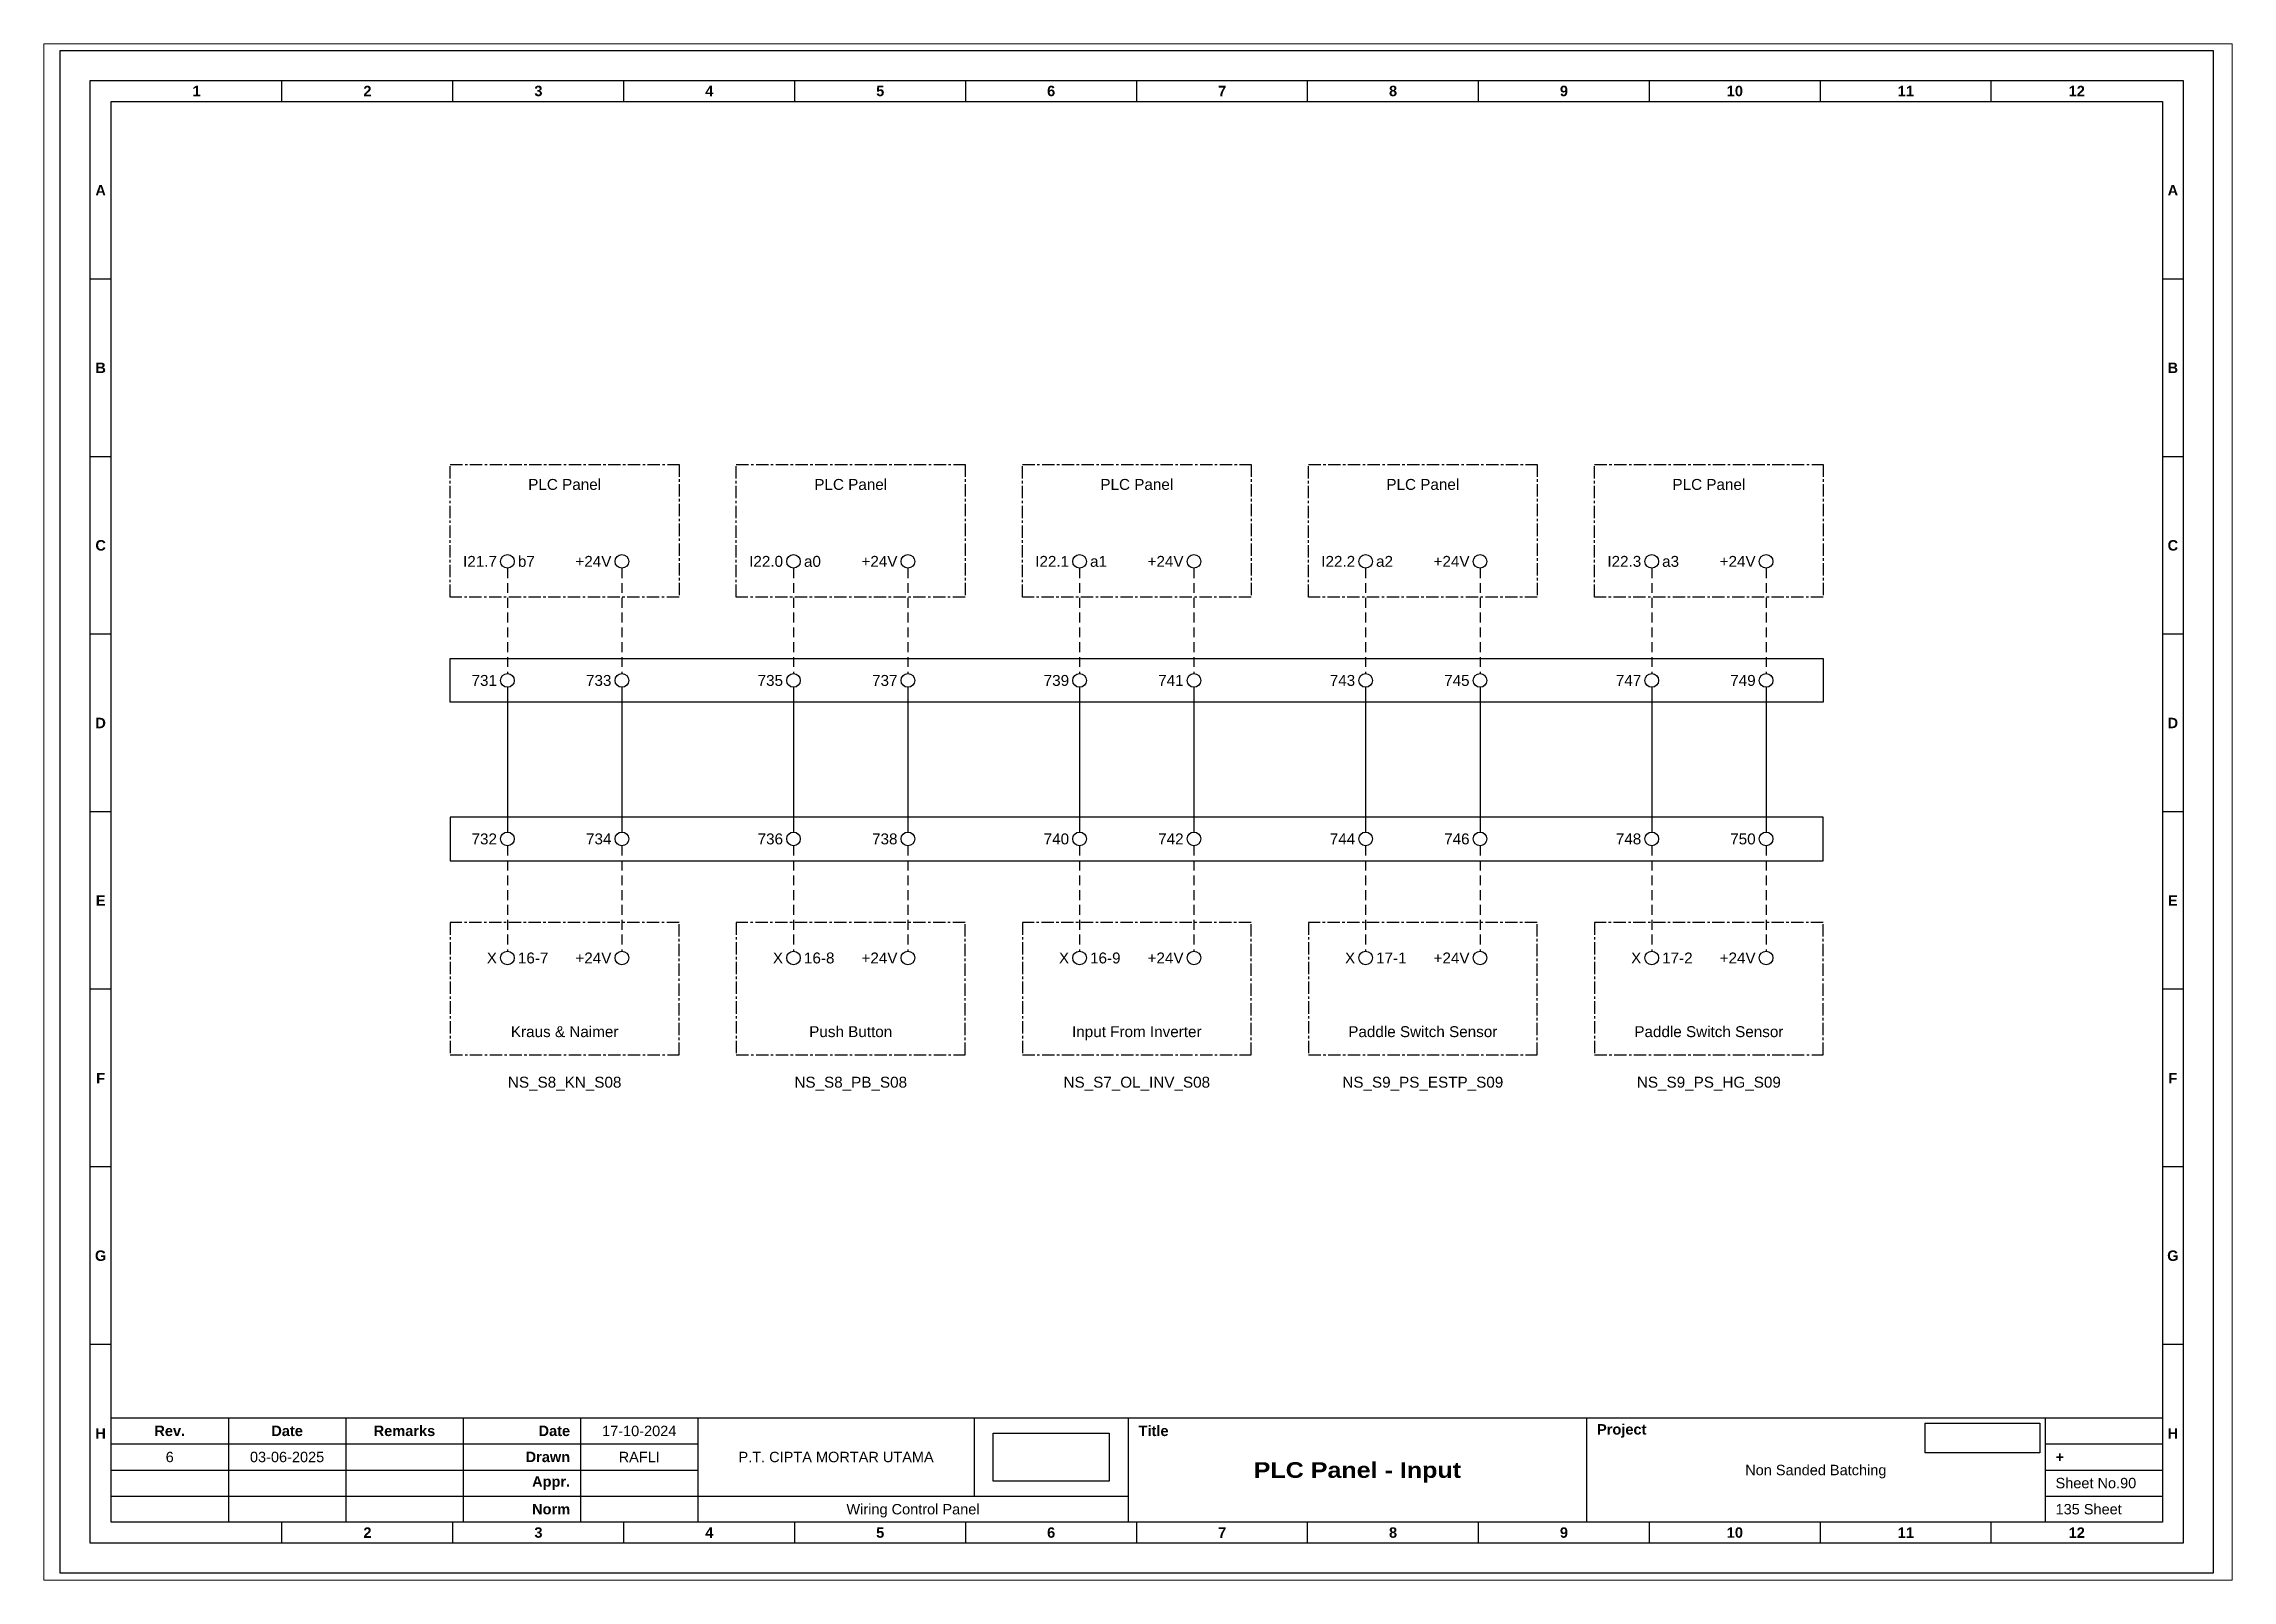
# Paper-space layout '90' of a CAD drawing. Header units: millimetres. Extents: x 0 to 291, y 0 to 204.
# The model-space entities are those that its viewports show. They can reach past a viewport. Long polylines and large blocks are cut down to what shows.
import ezdxf
from ezdxf.enums import TextEntityAlignment as Align

# ---------------------------------------------------------------- set-up
doc = ezdxf.new("R2010")
doc.units = ezdxf.units.MM
doc.linetypes.add('CENTER', pattern=[50.8, 31.75, -6.35, 6.35, -6.35])
doc.linetypes.add('HIDDEN', pattern=[9.525, 6.35, -3.175])
doc.layers.add('MU', color=7, linetype='Continuous', true_color=0xfefefe)
doc.styles.add('Bold', font='ariblk.ttf', dxfattribs={"height": 25.4})
doc.styles.get("Standard").update_dxf_attribs({"font": 'arial.ttf'})
picture_1 = doc.add_image_def('image1.png', size_in_pixel=(2048, 847))
picture_2 = doc.add_image_def('image2.png', size_in_pixel=(2092, 542))

# ---------------------------------------------------------------- blocks, each defined once
blk = doc.blocks.new('KOP MU PROJECT')
at = {"color": 6, "ltscale": 50}
for p, q in [((27.74, 184.05), (27.74, 186.66)), ((49.13, 184.05), (49.13, 186.66)), ((70.51, 184.05), (70.51, 186.66)), ((91.89, 184.05), (91.89, 186.66)), ((113.27, 184.05), (113.27, 186.66)), ((134.66, 184.05), (134.66, 186.66)), ((156.04, 184.05), (156.04, 186.66)), ((177.42, 184.05), (177.42, 186.66)), ((198.8, 184.05), (198.8, 186.66)), ((220.19, 184.05), (220.19, 186.66)), ((241.57, 184.05), (241.57, 186.66)), ((6.36, 161.84), (3.75, 161.84)), ((265.59, 161.84), (262.98, 161.84)), ((6.36, 139.63), (3.75, 139.63)), ((265.59, 139.63), (262.98, 139.63)), ((6.36, 117.42), (3.75, 117.42)), ((265.59, 117.42), (262.98, 117.42)), ((6.36, 95.22), (3.75, 95.22)), ((265.59, 95.22), (262.98, 95.22)), ((6.36, 73.01), (3.75, 73.01)), ((265.59, 73.01), (262.98, 73.01)), ((6.36, 50.8), (3.75, 50.8)), ((265.59, 50.8), (262.98, 50.8)), ((6.36, 28.59), (3.75, 28.59)), ((265.59, 28.59), (262.98, 28.59)), ((27.74, 3.75), (27.74, 6.36)), ((49.13, 3.75), (49.13, 6.36)), ((70.51, 3.75), (70.51, 6.36)), ((91.89, 3.75), (91.89, 6.36)), ((113.27, 3.75), (113.27, 6.36)), ((134.66, 3.75), (134.66, 6.36)), ((156.04, 3.75), (156.04, 6.36)), ((177.42, 3.75), (177.42, 6.36)), ((198.8, 3.75), (198.8, 6.36)), ((220.19, 3.75), (220.19, 6.36)), ((241.57, 3.75), (241.57, 6.36))]:
    blk.add_line(p, q, dxfattribs=at)
at = {"ltscale": 50}
for p, q in [((6.36, 19.41), (262.98, 19.41)), ((21.04, 19.41), (21.04, 6.36)), ((35.72, 19.41), (35.72, 6.36)), ((50.41, 19.41), (50.41, 6.36)), ((65.09, 19.41), (65.09, 6.36)), ((79.77, 19.41), (79.77, 6.36)), ((114.35, 19.41), (114.35, 9.62)), ((133.6, 19.41), (133.6, 6.36)), ((190.95, 19.41), (190.95, 6.36)), ((248.3, 19.41), (248.3, 6.36)), ((6.36, 16.15), (79.77, 16.15)), ((248.3, 16.15), (262.98, 16.15)), ((6.36, 12.89), (79.77, 12.89)), ((248.3, 12.89), (262.98, 12.89)), ((6.36, 9.62), (133.6, 9.62)), ((248.3, 9.62), (262.98, 9.62))]:
    blk.add_line(p, q, dxfattribs=at)
at = {"color": 1, "ltscale": 50}
blk.add_lwpolyline([(269.34, 0), (0, 0), (0, 190.41), (269.34, 190.41)], close=True, dxfattribs=at)
at = {"color": 6, "ltscale": 50}
for points in [[(265.59, 3.75), (3.75, 3.75), (3.75, 186.66), (265.59, 186.66)], [(262.98, 6.36), (6.36, 6.36), (6.36, 184.05), (262.98, 184.05)]]:
    blk.add_lwpolyline(points, close=True, dxfattribs=at)
at = {"ltscale": 50, "char_height": 1.305, "attachment_point": 4}
for s, width, heights, insert in [('\\pxqc;{\\fArial|b1|i0|c0|p34;1}', 21.3825, [2.51], (6.36, 185.36)), ('\\pxqc;{\\fArial|b1|i0|c0|p34;2}', 21.3825, [2.51], (27.74, 185.36)), ('\\pxqc;{\\fArial|b1|i0|c0|p34;3}', 21.3825, [2.51], (49.13, 185.36)), ('\\pxqc;{\\fArial|b1|i0|c0|p34;4}', 21.3825, [2.51], (70.51, 185.36)), ('\\pxqc;{\\fArial|b1|i0|c0|p34;5}', 21.3825, [2.51], (91.89, 185.36)), ('\\pxqc;{\\fArial|b1|i0|c0|p34;6}', 21.3825, [2.51], (113.27, 185.36)), ('\\pxqc;{\\fArial|b1|i0|c0|p34;7}', 21.3825, [2.51], (134.66, 185.36)), ('\\pxqc;{\\fArial|b1|i0|c0|p34;8}', 21.3825, [2.51], (156.04, 185.36)), ('\\pxqc;{\\fArial|b1|i0|c0|p34;9}', 21.3825, [2.51], (177.42, 185.36)), ('\\pxqc;{\\fArial|b1|i0|c0|p34;10}', 21.3825, [2.51], (198.8, 185.36)), ('\\pxqc;{\\fArial|b1|i0|c0|p34;11}', 21.3825, [2.51], (220.19, 185.36)), ('\\pxqc;{\\fArial|b1|i0|c0|p34;12}', 21.3825, [2.51], (241.57, 185.36)), ('\\pxqc;{\\fArial|b1|i0|c0|p34;A}', 2.61, [2.51], (3.75, 172.95)), ('\\pxqc;{\\fArial|b1|i0|c0|p34;A}', 2.61, [2.51], (262.98, 172.95)), ('\\pxqc;{\\fArial|b1|i0|c0|p34;B}', 2.61, [2.51], (3.75, 150.74)), ('\\pxqc;{\\fArial|b1|i0|c0|p34;B}', 2.61, [2.51], (262.98, 150.74)), ('\\pxqc;{\\fArial|b1|i0|c0|p34;C}', 2.61, [2.51], (3.75, 128.53)), ('\\pxqc;{\\fArial|b1|i0|c0|p34;C}', 2.61, [2.51], (262.98, 128.53)), ('\\pxqc;{\\fArial|b1|i0|c0|p34;D}', 2.61, [2.51], (3.75, 106.32)), ('\\pxqc;{\\fArial|b1|i0|c0|p34;D}', 2.61, [2.51], (262.98, 106.32)), ('\\pxqc;{\\fArial|b1|i0|c0|p34;E}', 2.61, [2.51], (3.75, 84.11)), ('\\pxqc;{\\fArial|b1|i0|c0|p34;E}', 2.61, [2.51], (262.98, 84.11)), ('\\pxqc;{\\fArial|b1|i0|c0|p34;F}', 2.61, [2.51], (3.75, 61.9)), ('\\pxqc;{\\fArial|b1|i0|c0|p34;F}', 2.61, [2.51], (262.98, 61.9)), ('\\pxqc;{\\fArial|b1|i0|c0|p34;G}', 2.61, [2.51], (3.75, 39.69)), ('\\pxqc;{\\fArial|b1|i0|c0|p34;G}', 2.61, [2.51], (262.98, 39.69)), ('\\pxqc;{\\fArial|b1|i0|c0|p34;H}', 2.61, [2.51], (3.75, 17.47)), ('\\pxqc;{\\fArial|b1|i0|c0|p34;Rev.}', 14.6811, [2.88], (6.36, 17.78)), ('\\pxqc;{\\fArial|b1|i0|c0|p34;Date}', 14.6811, [2.88], (21.04, 17.78)), ('\\pxqc;{\\fArial|b1|i0|c0|p34;Remarks}', 14.6811, [2.88], (35.72, 17.78)), ('\\pxqr;{\\fArial|b1|i0|c0|p34;Date}', 13.3761, [2.88], (50.41, 17.78)), ('\\pxql;{\\fArial|b1|i0|c0|p34;Title}', 50.2419, [2.88], (134.9, 17.78)), ('\\pxql;{\\fArial|b1|i0|c0|p34;Project}', 50.2419, [2.88], (192.25, 17.78)), ('\\pxqc;{\\fArial|b1|i0|c0|p34;H}', 2.61, [2.51], (262.98, 17.47)), ('\\pxqr;{\\fArial|b1|i0|c0|p34;Drawn}', 13.3761, [2.88], (50.41, 14.52)), ('\\pxql;{\\fArial|b1|i0|c0|p34;+}', 14.6811, [2.88], (249.61, 14.52)), ('\\pxqr;{\\fArial|b1|i0|c0|p34;Appr.}', 13.3761, [2.88], (50.41, 11.26)), ('\\pxqr;{\\fArial|b1|i0|c0|p34;Norm}', 13.3761, [2.88], (50.41, 7.99)), ('\\pxqc;{\\fArial|b1|i0|c0|p34;2}', 21.3825, [2.51], (27.74, 5.06)), ('\\pxqc;{\\fArial|b1|i0|c0|p34;3}', 21.3825, [2.51], (49.13, 5.06)), ('\\pxqc;{\\fArial|b1|i0|c0|p34;4}', 21.3825, [2.51], (70.51, 5.06)), ('\\pxqc;{\\fArial|b1|i0|c0|p34;5}', 21.3825, [2.51], (91.89, 5.06)), ('\\pxqc;{\\fArial|b1|i0|c0|p34;6}', 21.3825, [2.51], (113.27, 5.06)), ('\\pxqc;{\\fArial|b1|i0|c0|p34;7}', 21.3825, [2.51], (134.66, 5.06)), ('\\pxqc;{\\fArial|b1|i0|c0|p34;8}', 21.3825, [2.51], (156.04, 5.06)), ('\\pxqc;{\\fArial|b1|i0|c0|p34;9}', 21.3825, [2.51], (177.42, 5.06)), ('\\pxqc;{\\fArial|b1|i0|c0|p34;10}', 21.3825, [2.51], (198.8, 5.06)), ('\\pxqc;{\\fArial|b1|i0|c0|p34;11}', 21.3825, [2.51], (220.19, 5.06)), ('\\pxqc;{\\fArial|b1|i0|c0|p34;12}', 21.3825, [2.51], (241.57, 5.06))]:
    blk.add_mtext_dynamic_manual_height_columns(s, width=width, gutter_width=0.0326, heights=heights, dxfattribs=dict(at, insert=insert))
at = {"ltscale": 50}
for tag, p in [('DATECREATED', (72.43, 17.78)), ('REV', (13.7, 14.52)), ('REVDATE', (28.38, 14.52)), ('REMARKS', (43.06, 14.52)), ('DRAWN', (72.43, 14.52)), ('COMPANY', (97.06, 14.52)), ('APPR', (72.43, 11.26)), ('PROJECT', (219.62, 12.89)), ('NORM', (72.43, 7.99)), ('DRAWINGCATEGORY', (106.68, 7.99)), ('DESCRIPTION', (162.27, 10.03))]:
    blk.add_attdef(tag, text='', height=1.3, dxfattribs=at).set_placement(p, align=Align.MIDDLE_CENTER)
at = {"ltscale": 50, "style": 'Bold'}
blk.add_attdef('TITLE', text='', height=1.96, dxfattribs=at).set_placement((162.27, 12.89), align=Align.MIDDLE_CENTER)
at = {"ltscale": 50}
for tag, p in [('SHEETNUMBER', (249.61, 11.26)), ('TOTALSHEET', (249.61, 7.99))]:
    blk.add_attdef(tag, text='', height=1.3, dxfattribs=at).set_placement(p, align=Align.MIDDLE_LEFT)
image = blk.add_image(picture_1, insert=(116.72, 11.48), size_in_units=(14.5, 6), dxfattribs=at)
image.dxf.flags = 15
image = blk.add_image(picture_2, insert=(233.29, 15.04), size_in_units=(14.36, 3.72), dxfattribs=at)
image.dxf.flags = 15

msp = doc.modelspace()

# ---------------------------------------------------------------- linework, layer by layer
at = {"linetype": 'HIDDEN', "ltscale": 0.2}
for p, q in [((3391.76, 1141.97), (3391.76, 1127.48)), ((3407.5, 1141.97), (3407.5, 1127.48)), ((3431.1, 1141.97), (3431.1, 1127.48)), ((3446.83, 1141.97), (3446.83, 1127.48)), ((3470.44, 1141.97), (3470.44, 1127.48)), ((3486.17, 1141.97), (3486.17, 1127.48)), ((3509.78, 1141.97), (3509.78, 1127.48)), ((3525.51, 1141.97), (3525.51, 1127.48)), ((3549.12, 1141.97), (3549.12, 1127.48)), ((3564.85, 1141.97), (3564.85, 1127.48)), ((3391.76, 1103.81), (3391.76, 1089.32)), ((3407.5, 1103.81), (3407.5, 1089.32)), ((3431.1, 1103.81), (3431.1, 1089.32)), ((3446.83, 1103.81), (3446.83, 1089.32)), ((3470.44, 1103.81), (3470.44, 1089.32)), ((3486.17, 1103.81), (3486.17, 1089.32)), ((3509.78, 1103.81), (3509.78, 1089.32)), ((3525.51, 1103.81), (3525.51, 1089.32)), ((3549.12, 1103.81), (3549.12, 1089.32)), ((3564.85, 1103.81), (3564.85, 1089.32))]:
    msp.add_line(p, q, dxfattribs=at)
at = {"ltscale": 0.2}
for p, q in [((3391.76, 1125.6), (3391.76, 1105.69)), ((3407.5, 1125.6), (3407.5, 1105.69)), ((3431.1, 1125.6), (3431.1, 1105.69)), ((3446.83, 1125.6), (3446.83, 1105.69)), ((3470.44, 1125.6), (3470.44, 1105.69)), ((3486.17, 1125.6), (3486.17, 1105.69)), ((3509.78, 1125.6), (3509.78, 1105.69)), ((3525.51, 1125.6), (3525.51, 1105.69)), ((3549.12, 1125.6), (3549.12, 1105.69)), ((3564.85, 1125.6), (3564.85, 1105.69))]:
    msp.add_line(p, q, dxfattribs=at)
at = {"linetype": 'CENTER', "ltscale": 0.05}
for points in [[(3383.89, 1156.24), (3415.36, 1156.24), (3415.36, 1138.01), (3383.89, 1138.01)], [(3423.23, 1156.24), (3454.7, 1156.24), (3454.7, 1138.01), (3423.23, 1138.01)], [(3462.57, 1156.24), (3494.04, 1156.24), (3494.04, 1138.01), (3462.57, 1138.01)], [(3501.91, 1156.24), (3533.38, 1156.24), (3533.38, 1138.01), (3501.91, 1138.01)], [(3541.25, 1156.24), (3572.72, 1156.24), (3572.72, 1138.01), (3541.25, 1138.01)], [(3383.89, 1075.05), (3415.36, 1075.05), (3415.36, 1093.28), (3383.89, 1093.28)], [(3423.23, 1075.05), (3454.7, 1075.05), (3454.7, 1093.28), (3423.23, 1093.28)], [(3462.57, 1075.05), (3494.04, 1075.05), (3494.04, 1093.28), (3462.57, 1093.28)], [(3501.91, 1075.05), (3533.38, 1075.05), (3533.38, 1093.28), (3501.91, 1093.28)], [(3541.25, 1075.05), (3572.72, 1075.05), (3572.72, 1093.28), (3541.25, 1093.28)]]:
    msp.add_lwpolyline(points, close=True, dxfattribs=at)
at = {"ltscale": 0.05}
for points in [[(3383.89, 1129.55), (3572.72, 1129.55), (3572.72, 1123.54), (3383.89, 1123.54)], [(3383.89, 1101.74), (3572.72, 1101.74), (3572.72, 1107.76), (3383.89, 1107.76)]]:
    msp.add_lwpolyline(points, close=True, dxfattribs=at)
for centre in [(3391.76, 1142.91), (3407.5, 1142.91), (3431.1, 1142.91), (3446.83, 1142.91), (3470.44, 1142.91), (3486.17, 1142.91), (3509.78, 1142.91), (3525.51, 1142.91), (3549.12, 1142.91), (3564.85, 1142.91), (3391.76, 1126.54), (3407.5, 1126.54), (3431.1, 1126.54), (3446.83, 1126.54), (3470.44, 1126.54), (3486.17, 1126.54), (3509.78, 1126.54), (3525.51, 1126.54), (3549.12, 1126.54), (3564.85, 1126.54), (3391.76, 1104.75), (3407.5, 1104.75), (3431.1, 1104.75), (3446.83, 1104.75), (3470.44, 1104.75), (3486.17, 1104.75), (3509.78, 1104.75), (3525.51, 1104.75), (3549.12, 1104.75), (3564.85, 1104.75), (3391.76, 1088.38), (3407.5, 1088.38), (3431.1, 1088.38), (3446.83, 1088.38), (3470.44, 1088.38), (3486.17, 1088.38), (3509.78, 1088.38), (3525.51, 1088.38), (3549.12, 1088.38), (3564.85, 1088.38)]:
    msp.add_circle(centre, 0.938)

# ---------------------------------------------------------------- block references
at = {"xscale": 1.099296583304004, "yscale": 1.099296583304004, "zscale": 1.099296583304004}
msp.add_blockref('KOP MU PROJECT', (3330.26, 1003.81), dxfattribs=at).add_auto_attribs({'TITLE': 'PLC Panel - Input', 'PROJECT': 'Non Sanded Batching', 'COMPANY': 'P.T. CIPTA MORTAR UTAMA', 'DRAWINGCATEGORY': 'Wiring Control Panel', 'DRAWN': 'RAFLI', 'DATECREATED': '17-10-2024', 'REVDATE': '03-06-2025', 'REV': '6', 'SHEETNUMBER': 'Sheet No.90', 'TOTALSHEET': '135 Sheet'})

# ---------------------------------------------------------------- texts
for s, p in [('PLC Panel', (3399.63, 1154.24)), ('PLC Panel', (3438.97, 1154.24)), ('PLC Panel', (3478.31, 1154.24)), ('PLC Panel', (3517.64, 1154.24)), ('PLC Panel', (3556.98, 1154.24)), ('NS_S8_KN_S08', (3399.63, 1072.05)), ('NS_S8_PB_S08', (3438.97, 1072.05)), ('NS_S7_OL_INV_S08', (3478.31, 1072.05)), ('NS_S9_PS_ESTP_S09', (3517.64, 1072.05)), ('NS_S9_PS_HG_S09', (3556.98, 1072.05))]:
    msp.add_text(s, height=1.5).set_placement(p, align=Align.TOP_CENTER)
for s, p in [('I21.7', (3390.32, 1142.91)), ('+24V', (3406.06, 1142.91)), ('I22.0', (3429.66, 1142.91)), ('+24V', (3445.4, 1142.91)), ('I22.1', (3469, 1142.91)), ('+24V', (3484.74, 1142.91)), ('I22.2', (3508.34, 1142.91)), ('+24V', (3524.07, 1142.91)), ('I22.3', (3547.68, 1142.91)), ('+24V', (3563.41, 1142.91)), ('731', (3390.32, 1126.54)), ('733', (3406.06, 1126.54)), ('735', (3429.66, 1126.54)), ('737', (3445.4, 1126.54)), ('739', (3469, 1126.54)), ('741', (3484.74, 1126.54)), ('743', (3508.34, 1126.54)), ('745', (3524.07, 1126.54)), ('747', (3547.68, 1126.54)), ('749', (3563.41, 1126.54)), ('732', (3390.32, 1104.75)), ('734', (3406.06, 1104.75)), ('736', (3429.66, 1104.75)), ('738', (3445.4, 1104.75)), ('740', (3469, 1104.75)), ('742', (3484.74, 1104.75)), ('744', (3508.34, 1104.75)), ('746', (3524.07, 1104.75)), ('748', (3547.68, 1104.75)), ('750', (3563.41, 1104.75)), ('X', (3390.32, 1088.38)), ('+24V', (3406.06, 1088.38)), ('X', (3429.66, 1088.38)), ('+24V', (3445.4, 1088.38)), ('X', (3469, 1088.38)), ('+24V', (3484.74, 1088.38)), ('X', (3508.34, 1088.38)), ('+24V', (3524.07, 1088.38)), ('X', (3547.68, 1088.38)), ('+24V', (3563.41, 1088.38))]:
    msp.add_text(s, height=1.5).set_placement(p, align=Align.MIDDLE_RIGHT)
for s, p in [('b7', (3393.2, 1142.91)), ('a0', (3432.54, 1142.91)), ('a1', (3471.88, 1142.91)), ('a2', (3511.21, 1142.91)), ('a3', (3550.55, 1142.91)), ('16-7', (3393.2, 1088.38)), ('16-8', (3432.54, 1088.38)), ('16-9', (3471.88, 1088.38)), ('17-1', (3511.21, 1088.38)), ('17-2', (3550.55, 1088.38))]:
    msp.add_text(s, height=1.5).set_placement(p, align=Align.MIDDLE_LEFT)
for s, p in [('Kraus & Naimer', (3399.63, 1077.05)), ('Push Button', (3438.97, 1077.05)), ('Input From Inverter', (3478.31, 1077.05)), ('Paddle Switch Sensor', (3517.64, 1077.05)), ('Paddle Switch Sensor', (3556.98, 1077.05))]:
    msp.add_text(s, height=1.5).set_placement(p, align=Align.BOTTOM_CENTER)

psp = doc.layouts.new('90')

# ---------------------------------------------------------------- viewports
at = {"layer": 'MU'}
psp.add_viewport(center=(145.54, 102.16), size=(291.09, 204.3193), view_center_point=(3478.47, 1108.45), view_height=211.2463, dxfattribs=at)

doc.saveas('drawing.dxf')
